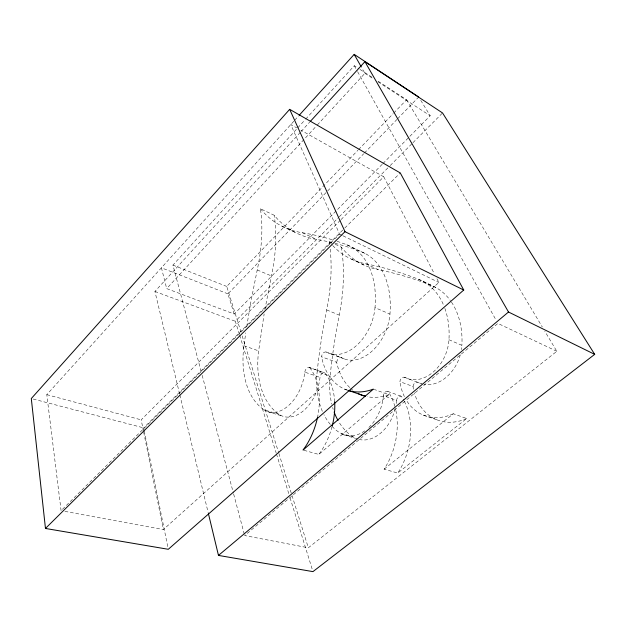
<?xml version="1.0" encoding="UTF-8"?>
<svg xmlns="http://www.w3.org/2000/svg" width="626" height="626" viewBox="0 0 626 626"><rect width="100%" height="100%" fill="white"/><g stroke="black" fill="none" stroke-linecap="round" stroke-linejoin="round"><path stroke-width="0.47" stroke-dasharray="3.13 2.35" d="M334.691 401.782A56.653 37.349 -74 0 0 324.878 373.01A4.398 2.966 -71.5 0 0 320.003 377.415A36.95 24.124 -71.9 0 1 279.157 414.389A79.917 52.662 -69.6 0 1 258.64 350.889L264.141 313.97M279.157 414.389L263.867 409.74A80.997 52.294 -69.6 0 1 243.944 345.701L245.752 332.883M246.714 326.506L250.979 301.192L257.216 269.947A131.452 70.268 -68.6 0 0 260.424 208.716L274.18 215.258A191.149 112.774 -56.7 0 0 316.498 239.422A713.319 391.109 89.8 0 1 331.217 242.403M264.915 309.518L271.418 275.933A130.005 71.082 -68.6 0 0 274.18 215.258M61.09 510.675L46.801 394.662L294.079 120.943M294.729 120.215L298.649 115.873M201.173 371.578L172.94 265.088L297.123 128.557M297.78 127.837L305.003 119.895M305.66 119.167L354.285 65.714L359.183 68.907M179.607 393.997L154.919 291.45L300.41 132.25M301.067 131.53L309.627 122.172M382.228 164.286L234.202 314.025L166.688 288.609L316.67 125.709M317.327 124.989L364.903 73.32L361.64 67.553M241.018 332.187L226.745 286.45L357.9 150.271M358.573 149.575L393.058 113.775M393.731 113.071L406.579 99.737L377.157 80.597M234.202 314.025L227.919 293.852L363.706 153.753M364.387 153.049L396.978 119.433M397.651 118.729L418.019 97.719M382.916 163.589L430.203 115.755L420.703 100.27M239.382 334.339L235.321 321.263L338.588 217.449M339.276 216.76L389.529 166.242M390.217 165.546L412.252 143.401M412.941 142.712L442.543 112.954M143.503 431.298L141.186 419.85L340.333 220.289M341.021 219.601L383.746 176.79L300.895 130.2M144.043 429.788L143.659 427.879L344.081 228.748M344.777 228.06L400.257 172.933M62.475 509.298L339.589 234.155L290.754 124.496L296.669 127.829M64.908 511.379L163.363 529.557L438.889 282.467L436.627 278.14M303.978 450.305L318.806 454.437L388.832 394.638L374.246 389.458M384.106 469.195L453.334 413.763L466.66 418.544L397.745 473.037L384.106 469.195A59.744 42.318 -75 0 0 395.342 408.238M556.819 351.303L497.905 323.415L244.649 535.551L308.336 547.789L556.819 351.303L544.8 331.177M33.186 399.036L143.659 427.879M46.801 394.662L141.186 419.85M332.046 426.345A75.66 53.836 -70 0 0 339.848 432.879L353.213 436.94A37.216 26.683 -72.7 0 0 357.29 438.92M267.498 411.595L282.819 416.243M343.909 434.867L355.505 438.38M423.426 415.14L436.776 419.764M344.629 389.145L347.352 390.084M263.867 409.74A37.45 23.952 -71.8 0 0 304.807 372.126L320.003 377.415M368.878 427.448A37.677 26.582 -72.5 0 0 383.378 395.718L396.594 400.366A4.108 3.044 -72.2 0 1 401.399 396.321A59.001 42.458 -75.2 0 1 403.887 400.413M309.236 367.446L324.409 372.814M304.807 372.126A4.452 2.95 -71.3 0 1 309.698 367.634L324.878 373.01M243.944 345.701L258.64 350.889M330.184 249.14A151.75 88.642 -69.4 0 1 326.662 309.917A1493.988 1001.553 4.9 0 0 317.179 371.594L330.121 376.163A74.721 54.039 -70.1 0 0 331.749 404.122M387.721 391.406L401.399 396.321M336.686 362.321A4.437 3.044 -70.3 0 1 341.671 357.806A41.449 28.546 -67.5 0 0 389.951 314.111L375.005 307.64A42.028 28.373 -67.5 0 1 326.545 352.156A4.499 3.02 -70.2 0 0 321.537 356.757L336.686 362.321A66.826 47.623 -67.6 0 0 350.059 387.846M154.919 291.45L235.321 321.263M444.859 308.36A76.482 55.158 -68.7 0 1 448.952 339.738A36.425 27.09 -67.5 0 1 404.811 377.415A4.202 3.114 -70.6 0 0 399.881 381.625L413.035 386.508A55.612 43.343 -68.2 0 0 413.536 389.294M326.068 351.976L341.671 357.806M331.013 353.909L346.162 359.567M404.326 377.228L421.353 383.691M227.919 293.852L161.43 267.826L166.688 288.609M172.94 265.088L226.745 286.45M326.662 309.917L339.253 315.105A1440.23 971.176 5.2 0 0 330.121 376.163M257.216 269.947L271.418 275.933M448.952 339.738L461.886 345.333A35.956 27.161 -67.5 0 1 461.425 349.644M282.201 226.322L296.208 232.895M351.554 259.211L363.909 265.009M332.696 245.525A143.158 92.186 -57 0 0 365.834 263.804L378.26 269.649A915.322 493.413 83.8 0 1 431.111 285.323A75.527 55.346 -68.7 0 1 450.399 300.574M260.424 208.716A193.622 111.858 -57 0 0 302.335 232.739L316.498 239.422M329.667 244.797A151.75 88.642 -69.4 0 0 329.174 241.401L331.788 242.638M335.27 244.296L341.358 247.192A141.484 92.64 -56.7 0 0 378.26 269.649M337.054 241.3A726.348 390.608 -89.6 0 1 346.859 244.805L365.85 253.859M423.176 281.45L435.782 287.498M365.834 263.804A933.084 495.088 84.3 0 1 418.52 279.274L431.111 285.323M339.589 234.155L342.226 235.439M343.103 235.861L438.889 282.467M360.005 69.439L372.259 77.405M364.903 73.32L373.065 78.626M377.963 81.803L430.203 115.755M406.579 99.737L542.296 326.983M354.285 65.714L357.133 70.832M357.61 71.685L496.003 319.996M383.746 176.79L434.366 273.805M242.184 335.919L278.609 452.59M278.899 453.521L291.724 494.587M292.013 495.526L308.336 547.789M239.672 335.278L276.168 452.981M276.457 453.92L288.907 494.086M290.065 497.827L312.664 570.693M202.175 375.342L233.404 493.139M233.655 494.086L244.398 534.604M179.834 394.943L208.184 512.686M144.238 430.743L167.901 547.382M143.69 432.253L163.363 529.557M302.335 232.739A726.348 390.608 -89.6 0 1 334.049 240.329M346.859 244.805A81.951 53.664 -68.4 0 1 375.005 307.64M347.203 390.147A67.788 47.388 -67.6 0 1 321.537 356.757M309.698 367.634A57.42 37.106 -73.7 0 1 317.492 417.503M353.213 436.94A74.721 54.039 -70.1 0 1 338.94 422.034M333.196 409.334A74.721 54.039 -70.1 0 1 332.633 407.487M396.594 400.366A37.216 26.683 -72.7 0 1 396.18 403.981M395.28 408.496A37.216 26.683 -72.7 0 1 359.027 439.436M404.341 401.282A59.001 42.458 -75.2 0 1 397.745 473.037M466.66 418.544A55.612 43.343 -68.2 0 1 414.412 392.917M413.035 386.508A4.147 3.122 -70.8 0 1 417.941 382.369A35.956 27.161 -67.5 0 0 422.229 384.02M460.306 354.817A35.956 27.161 -67.5 0 1 424.045 384.411M451.487 302.131A75.527 55.346 -68.7 0 1 461.886 345.333M341.358 247.192A150.193 89.354 -69.5 0 1 339.253 315.105M331.483 244.187A143.158 92.186 -57 0 1 329.174 241.401M418.52 279.274A76.482 55.158 -68.7 0 1 443.576 305.081M453.334 413.763A56.363 43.264 -68.2 0 1 406.078 399.748M404.404 396.626A56.363 43.264 -68.2 0 1 399.881 381.625M394.881 406.454A59.744 42.318 -75 0 0 388.198 391.602A4.163 3.036 -72 0 0 383.378 395.718M364.778 430.852A37.677 26.582 -72.5 0 1 339.848 432.879M330.317 424.397A75.66 53.836 -70 0 1 323.932 414.686M322.359 411.321A75.66 53.836 -70 0 1 317.179 371.594M334.933 243.318A713.319 391.109 89.8 0 1 361.296 251.73A80.848 54.024 -68.5 0 1 389.951 314.111M332.046 426.627A56.653 37.349 -74 0 1 318.806 454.437M388.832 394.638A66.826 47.623 -67.6 0 1 367.165 396.688M352.915 390.264A66.826 47.623 -67.6 0 1 350.756 388.48"/><path stroke-width="0.94" d="M289.681 109.339L31.3 398.543L45.471 528.461L168.292 549.292L463.741 290.018L400.257 172.933L289.681 109.339L344.989 231.675L463.741 290.018M299.306 115.153L354.191 54.376L418.7 97.014M310.285 121.452L364.927 61.661L442.543 112.954L594.7 354.363L312.953 571.624L218.474 555.418L208.411 513.633M45.471 528.461L344.989 231.675M218.474 555.418L508.508 312.014L594.7 354.363M348.259 390.397L365.334 396.274A66.826 47.623 -67.6 0 1 358.401 393.699M364.927 61.661L508.508 312.014M354.191 54.376L361.179 66.732M348.079 390.428A67.788 47.388 -67.6 0 0 373.331 389.137L303.054 450.047A57.42 37.106 -73.7 0 0 317.492 417.503M338.024 420.469A74.721 54.039 -70.1 0 1 334.135 412.041M334.691 401.782A56.653 37.349 -74 0 1 332.265 425.782"/></g></svg>
